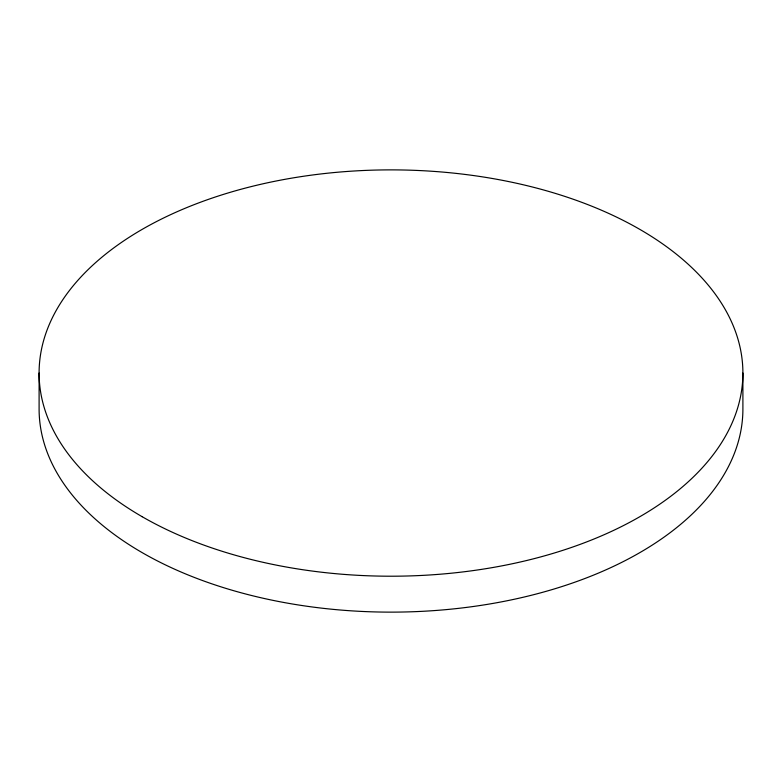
<?xml version="1.0" encoding="UTF-8"?>
<svg xmlns="http://www.w3.org/2000/svg" width="782" height="782" viewBox="0 0 782 782"><rect width="100%" height="100%" fill="white"/><g stroke="black" fill="none" stroke-linecap="round" stroke-linejoin="round"><path stroke-width="1.17" d="M742.9 373.043L742.9 408.957A351.9 203.164 0 0 1 391 612.13A351.9 203.164 0 0 1 39.1 408.957L39.1 373.043M142.168 516.707A351.9 203.164 0 0 0 730.906 425.623A351.9 203.164 0 0 0 299.926 176.8A351.9 203.164 0 0 0 142.168 516.707"/></g></svg>
